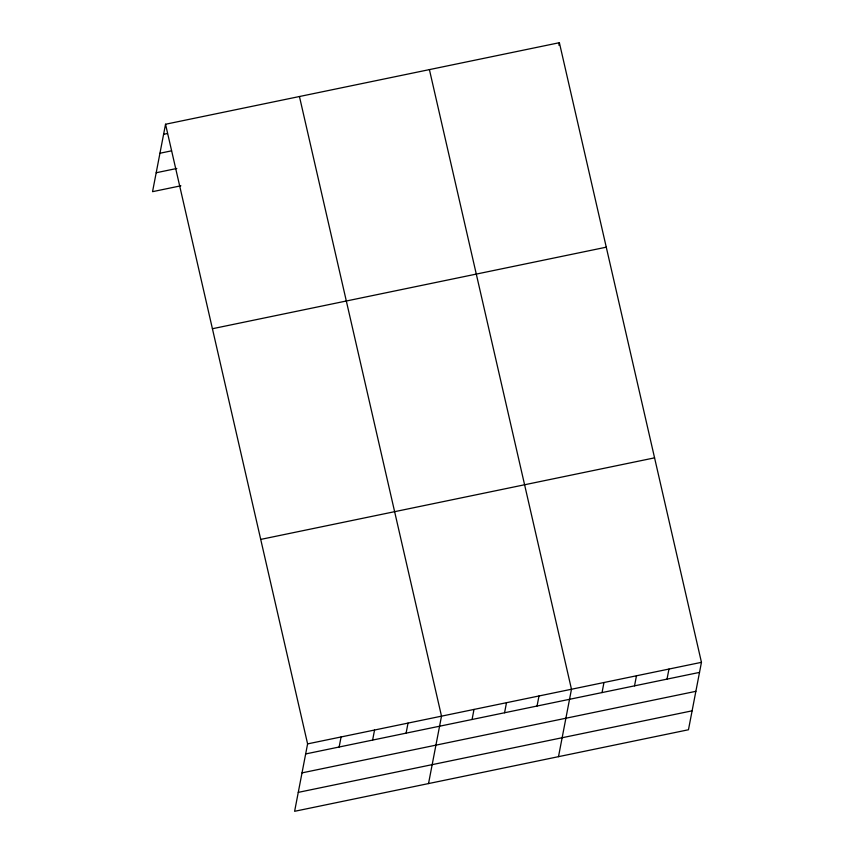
<?xml version="1.0" encoding="UTF-8"?>
<svg xmlns="http://www.w3.org/2000/svg" width="854" height="854" viewBox="0 0 854 854"><rect width="100%" height="100%" fill="white"/><g stroke="black" fill="none" stroke-linecap="round" stroke-linejoin="round"><path stroke-width="1.28" d="M165.537 124.246L307.6 743.887L294.619 811.3L688.463 729.754L701.454 662.33L559.381 42.7L165.537 124.246L152.546 191.67L180.877 185.798M339.145 747.015L341.077 736.949M372.622 740.076L374.554 730.021M406.098 733.148L408.031 723.092M558.89 45.219L559.381 42.7M428.527 783.577L441.507 716.154L299.444 96.523M472.07 719.484L474.002 709.428M504.565 712.759L506.497 702.703M537.049 706.034L538.991 695.978M558.495 756.665L571.475 689.242L429.413 69.612M602.038 692.573L603.97 682.517M634.533 685.847L636.465 675.792M667.017 679.122L668.96 669.066M163.594 134.313L167.459 133.512M159.954 153.24L171.537 150.838M156.197 172.743L176.799 168.473M212.422 328.726L606.265 247.18M260.726 539.408L654.57 457.851M307.6 743.887L701.454 662.33M305.668 753.943L699.511 672.397M302.028 772.87L695.871 691.324M298.27 792.373L692.114 710.827"/></g></svg>
